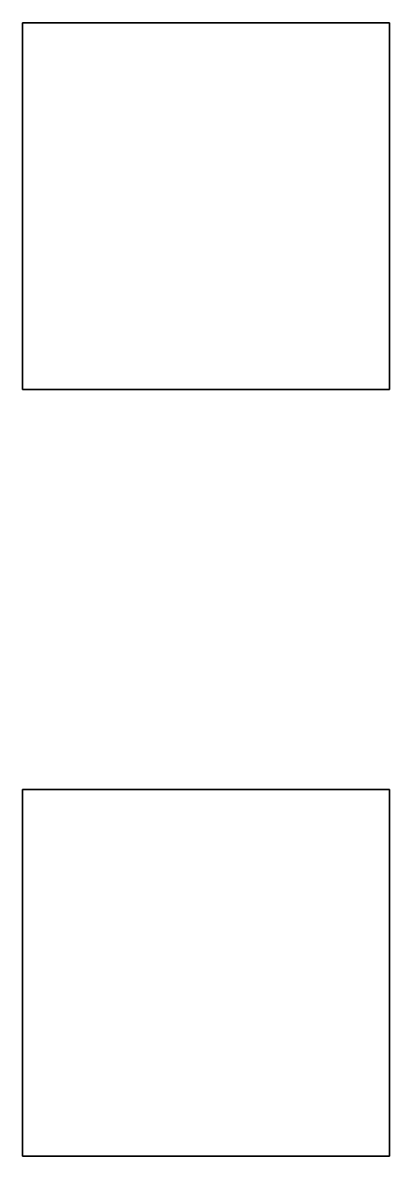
# Model space of a CAD drawing. Header units: millimetres. Extents: x -3.7 to 3.7, y -3.2 to 21.2.
# Drawn here: x -1 to 0, y 18.1 to 21.19 of the extents above.
import ezdxf

# ---------------------------------------------------------------- set-up
doc = ezdxf.new("R2010")
doc.units = ezdxf.units.MM

msp = doc.modelspace()

# ---------------------------------------------------------------- linework, layer by layer
for points in [[(-1, 21.19), (0, 21.19), (0, 20.19), (-1, 20.19)], [(-1, 20.19, 1), (0, 20.19, 1), (0, 21.19, 1), (-1, 21.19, 1)], [(0, 21.19, 1), (0, 21.19), (-1, 21.19), (-1, 21.19, 1)], [(-1, 21.19, 1), (-1, 21.19), (-1, 20.19), (-1, 20.19, 1)], [(0, 20.19, 1), (0, 20.19), (0, 21.19), (0, 21.19, 1)], [(-1, 20.19), (0, 20.19), (0, 20.19, 1), (-1, 20.19, 1)], [(-1, 19.1, 1.12), (0, 19.1, 1.12), (0, 18.1, 1.12), (-1, 18.1, 1.12)], [(-1, 18.1, 1.12), (0, 18.1, 1.12), (0, 19.1, 1.12), (-1, 19.1, 1.12)]]:
    msp.add_3dface(points)

doc.saveas('drawing.dxf')
